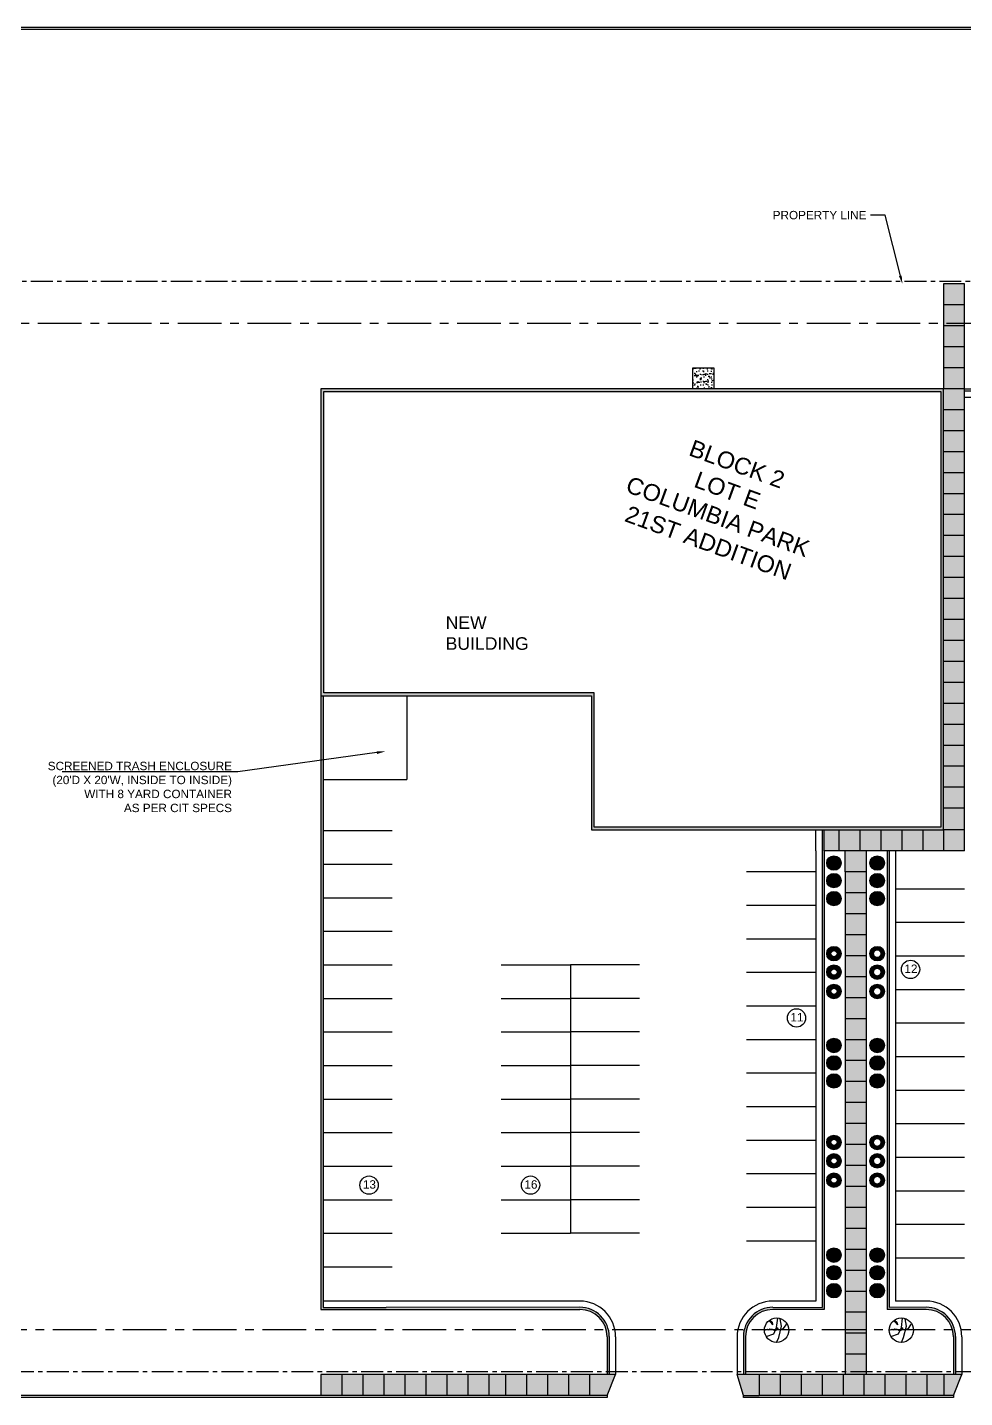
# Model space of a CAD drawing. Header units: inches. Extents: x -5066 to 1706, y -2869 to 1052.
# Drawn here: x -2590 to 93, y -2869 to 1052 of the extents above; entities that cross this region are included whole.
import ezdxf
from ezdxf import colors
from ezdxf.entities.mleader import LeaderData, LeaderLine
from ezdxf.math import Vec2, Vec3

# ---------------------------------------------------------------- set-up
doc = ezdxf.new("R2010")
doc.units = ezdxf.units.IN
doc.header["$MEASUREMENT"] = 0
doc.linetypes.add('CENTER', pattern=[2, 1.25, -0.25, 0.25, -0.25])
doc.linetypes.add('CENTERX2', pattern=[4, 2.5, -0.5, 0.5, -0.5])
for name, color, linetype in [('Comments', 6, 'Continuous'), ('Easement line', 2, 'CENTERX2'), ('Lot Border', 1, 'Continuous'), ('Lot Lines', 7, 'Continuous'), ('Property line', 3, 'CENTER'), ('Sidewalk', 7, 'Continuous'), ('Sidewalk Hatching', 8, 'Continuous'), ('Vegetation', 5, 'Continuous'), ('Walls', 4, 'Continuous')]:
    doc.layers.add(name, color=color, linetype=linetype)
doc.styles.get("Standard").update_dxf_attribs({"font": 'arial.ttf'})

msp = doc.modelspace()

# ---------------------------------------------------------------- hatches: boundary and pattern name
at = {"layer": 'Lot Border'}
h = msp.add_hatch(color=256, dxfattribs=at)
h.dxf.hatch_style = 1
h.paths.add_polyline_path([(-1743.5, -860.5), (-1749.5, -860.5), (-1749.5, -1204.4), (-1743.5, -1204.4)])
h = msp.add_hatch(color=256, dxfattribs=at)
h.dxf.hatch_style = 1
h.paths.add_polyline_path([(-1743.5, -1204.4), (-1749.5, -1204.4), (-1749.5, -1565.9), (-1743.5, -1565.9)])
h = msp.add_hatch(color=256, dxfattribs=at)
h.dxf.hatch_style = 1
h.paths.add_polyline_path([(-309.5, -1304.5), (-309.5, -1244.5), (-315.5, -1244.5), (-315.5, -1364.5), (-315.5, -1370.5), (-309.5, -1370.5), (-309.5, -1366.6)])
h = msp.add_hatch(color=256, dxfattribs=at)
h.dxf.hatch_style = 1
h.paths.add_polyline_path([(-123.5, -1460.5), (-123.5, -1364.5), (-123.5, -1304.5), (-129.5, -1304.5), (-129.5, -1366.6), (-129.5, -1683.4), (-123.5, -1683.4), (-123.5, -1652.5), (-123.5, -1556.5)])
h = msp.add_hatch(color=256, dxfattribs=at)
h.dxf.hatch_style = 1
h.paths.add_polyline_path([(-309.5, -1370.5), (-315.5, -1370.5), (-315.5, -1460.5), (-315.5, -1556.5), (-315.5, -1652.5), (-315.5, -1734.1), (-309.5, -1734.1)])
h = msp.add_hatch(color=256, dxfattribs=at)
h.dxf.hatch_style = 1
h.paths.add_polyline_path([(-1743.5, -1565.9), (-1749.5, -1565.9), (-1749.5, -2146.4), (-1743.5, -2146.4)])
h = msp.add_hatch(color=256, dxfattribs=at)
h.dxf.hatch_style = 1
h.paths.add_polyline_path([(-123.5, -1748.5), (-123.5, -1683.4), (-129.5, -1683.4), (-129.5, -2062.2), (-123.5, -2062.2), (-123.5, -2036.5), (-123.5, -1940.5), (-123.5, -1844.5)])
h = msp.add_hatch(color=256, dxfattribs=at)
h.dxf.hatch_style = 1
h.paths.add_polyline_path([(-309.5, -1734.1), (-315.5, -1734.1), (-315.5, -1748.5), (-315.5, -1844.5), (-315.5, -1940.5), (-315.5, -2036.5), (-315.5, -2076.9), (-309.5, -2076.9)])
h = msp.add_hatch(color=256, dxfattribs=at)
h.dxf.hatch_style = 1
h.paths.add_polyline_path([(-309.5, -2076.9), (-315.5, -2076.9), (-315.5, -2132.5), (-315.5, -2228.5), (-315.5, -2324.5), (-315.5, -2610.5), (-456.5, -2610.1, 0.346872), (-538.2, -2674.5), (-531.9, -2674.5, -0.340149), (-456.5, -2616.5), (-309.5, -2616.5)])
h = msp.add_hatch(color=256, dxfattribs=at)
h.dxf.hatch_style = 1
h.paths.add_polyline_path([(-123.5, -2132.5), (-123.5, -2062.2), (-129.5, -2062.2), (-129.5, -2430.4), (-123.5, -2430.4), (-123.5, -2324.5), (-123.5, -2228.5)])
h = msp.add_hatch(color=256, dxfattribs=at)
h.dxf.hatch_style = 1
h.paths.add_polyline_path([(-1743.5, -2146.4), (-1749.5, -2146.4), (-1749.5, -2616.5), (-1562.5, -2616.5), (-1008.5, -2616.5, -0.340149), (-933.1, -2674.5), (-926.8, -2674.5, 0.347297), (-1008.6, -2610.1), (-1562.5, -2610.5), (-1743.5, -2610.5), (-1743.5, -2592.5)])
h = msp.add_hatch(color=256, dxfattribs=at)
h.dxf.hatch_style = 1
h.paths.add_polyline_path([(-123.5, -2430.4), (-129.5, -2430.4), (-129.5, -2616.5), (-17.5, -2616.5, -0.340149), (57.9, -2674.5), (64.2, -2674.5, 0.346872), (-17.5, -2610.1), (-123.5, -2610.5)])
h = msp.add_hatch(color=256, dxfattribs=at)
h.dxf.hatch_style = 1
h.paths.add_polyline_path([(-924.5, -2694.1, 0.058881), (-926.8, -2674.5), (-933.1, -2674.5, -0.064918), (-930.5, -2694.5), (-930.5, -2794.5), (-924.5, -2794.5)])
h.paths.add_polyline_path([(-924.5, -2794.5), (-930.5, -2794.5), (-930.5, -2802.5), (-924.5, -2802.5)])
h = msp.add_hatch(color=256, dxfattribs=at)
h.dxf.hatch_style = 1
h.paths.add_polyline_path([(-534.5, -2794.5), (-540.5, -2794.5), (-540.5, -2802.5), (-534.5, -2802.5)])
h.paths.add_polyline_path([(-534.5, -2694.5, -0.064918), (-531.9, -2674.5), (-538.2, -2674.5, 0.058881), (-540.5, -2694.1), (-540.5, -2794.5), (-534.5, -2794.5)])
h = msp.add_hatch(color=256, dxfattribs=at)
h.dxf.hatch_style = 1
h.paths.add_polyline_path([(66.5, -2694.1, 0.058881), (64.2, -2674.5), (57.9, -2674.5, -0.064918), (60.5, -2694.5), (60.5, -2794.5), (66.5, -2794.5)])
h.paths.add_polyline_path([(66.5, -2794.5), (60.5, -2794.5), (60.5, -2802.5), (66.5, -2802.5)])
at = {"layer": 'Sidewalk Hatching'}
h = msp.add_hatch(dxfattribs=at)
h.set_pattern_fill('AR-CONC', color=256, scale=5)
h.set_pattern_definition([(50, (0, 0), (35.863, -3.1376), [3.75, -41.25]), (355, (0, 0), (-6.93757, 37.6096), [3, -33]), (100.4514, (2.99, -0.26), (28.92544, 34.472), [3.187, -35.0571]), (46.1842, (0, 10), (53.36207, -8.27596), [5.625, -61.875]), (96.6356, (4.447, 9.31), (46.7331, 48.7059), [4.7805, -52.5857]), (351.1842, (0, 10), (46.7331, 48.7059), [4.5, -49.5]), (21, (5, 7.5), (29.84535, -20.13094), [3.75, -41.25]), (326, (5, 7.5), (12.16577, 36.2575), [3, -33]), (71.4514, (7.487, 5.822), (42.01112, 16.12656), [3.187, -35.0571]), (37.5, (0, 0), (0.607993, 16.644693), [0, -32.6, 0, -33.5, 0, -33.125]), (7.5, (0, 0), (13.15348, 19.72059), [0, -19.1, 0, -31.85, 0, -12.625]), (327.5, (-11.15, 0), (26.69112, -1.127744), [0, -12.5, 0, -39, 0, -51.75]), (317.5, (-16.15, 0), (29.15931, 5.00525), [0, -16.25, 0, -25.9, 0, -36.75])])
h.paths.add_polyline_path([(-1689.5, -2802.5), (-1749.5, -2802.5), (-1749.5, -2862.5), (-1689.5, -2862.5)])
h.paths.add_polyline_path([(-1629.5, -2802.5), (-1689.5, -2802.5), (-1689.5, -2862.5), (-1629.5, -2862.5)])
h.paths.add_polyline_path([(-1569.5, -2802.5), (-1629.5, -2802.5), (-1629.5, -2862.5), (-1569.5, -2862.5)])
h.paths.add_polyline_path([(-1509.5, -2802.5), (-1569.5, -2802.5), (-1569.5, -2862.5), (-1509.5, -2862.5)])
h.paths.add_polyline_path([(-1449.5, -2802.5), (-1509.5, -2802.5), (-1509.5, -2862.5), (-1449.5, -2862.5)])
h.paths.add_polyline_path([(-1389.5, -2802.5), (-1449.5, -2802.5), (-1449.5, -2862.5), (-1389.5, -2862.5)])
h.paths.add_polyline_path([(-1329.5, -2802.5), (-1389.5, -2802.5), (-1389.5, -2862.5), (-1329.5, -2862.5)])
h.paths.add_polyline_path([(-1269.5, -2802.5), (-1329.5, -2802.5), (-1329.5, -2862.5), (-1269.5, -2862.5)])
h.paths.add_polyline_path([(-1221, -2802.5), (-1269.5, -2802.5), (-1269.5, -2862.5), (-1221, -2862.5)])
h.paths.add_polyline_path([(-1161, -2802.5), (-1221, -2802.5), (-1221, -2862.5), (-1161, -2862.5)])
h.paths.add_polyline_path([(-1101, -2802.5), (-1161, -2802.5), (-1161, -2862.5), (-1101, -2862.5)])
h.paths.add_polyline_path([(-1041, -2802.5), (-1101, -2802.5), (-1101, -2862.5), (-1041, -2862.5)])
h.paths.add_polyline_path([(-981, -2802.5), (-1041, -2802.5), (-1041, -2862.5), (-981, -2862.5)])
h.paths.add_polyline_path([(-906.5, -2802.5), (-981, -2802.5), (-981, -2862.5), (-930.5, -2862.5)])
h.paths.add_polyline_path([(-495.5, -2802.5), (-558.5, -2802.5), (-540.5, -2862.5), (-495.5, -2862.5)])
h.paths.add_polyline_path([(-435.5, -2802.5), (-495.5, -2802.5), (-495.5, -2862.5), (-435.5, -2862.5)])
h.paths.add_polyline_path([(-375.5, -2802.5), (-435.5, -2802.5), (-435.5, -2862.5), (-375.5, -2862.5)])
h.paths.add_polyline_path([(-315.5, -2802.5), (-375.5, -2802.5), (-375.5, -2862.5), (-315.5, -2862.5)])
h.paths.add_polyline_path([(-255.5, -2802.5), (-315.5, -2802.5), (-315.5, -2862.5), (-255.5, -2862.5)])
h.paths.add_polyline_path([(-195.5, -2802.5), (-255.5, -2802.5), (-255.5, -2862.5), (-195.5, -2862.5)])
h.paths.add_polyline_path([(-135.5, -2802.5), (-195.5, -2802.5), (-195.5, -2862.5), (-135.5, -2862.5)])
h.paths.add_polyline_path([(-75.5, -2802.5), (-135.5, -2802.5), (-135.5, -2862.5), (-75.5, -2862.5)])
h.paths.add_polyline_path([(-15.5, -2802.5), (-75.5, -2802.5), (-75.5, -2862.5), (-15.5, -2862.5)])
h.paths.add_polyline_path([(33, -2802.5), (-15.5, -2802.5), (-15.5, -2862.5), (33, -2862.5)])
h.paths.add_polyline_path([(84.5, -2802.5), (33, -2802.5), (33, -2862.5), (60.5, -2862.5)])
h.paths.add_polyline_path([(508.5, -2802.5), (438.5, -2802.5), (462.5, -2862.5), (508.5, -2862.5)])
h.paths.add_polyline_path([(568.5, -2802.5), (508.5, -2802.5), (508.5, -2862.5), (568.5, -2862.5)])
h.paths.add_polyline_path([(628.5, -2802.5), (568.5, -2802.5), (568.5, -2862.5), (628.5, -2862.5)])
h.paths.add_polyline_path([(688.5, -2802.5), (628.5, -2802.5), (628.5, -2862.5), (688.5, -2862.5)])
h.paths.add_polyline_path([(748.5, -2802.5), (688.5, -2802.5), (688.5, -2862.5), (748.5, -2862.5)])
h.paths.add_polyline_path([(-189.5, -2744.5), (-249.5, -2744.5), (-249.5, -2802.5), (-195.5, -2802.5), (-189.5, -2802.5)])
h.paths.add_polyline_path([(-189.5, -2684.5), (-249.5, -2684.5), (-249.5, -2744.5), (-189.5, -2744.5)])
h.paths.add_polyline_path([(-189.5, -2624.5), (-249.5, -2624.5), (-249.5, -2684.5), (-189.5, -2684.5)])
h.paths.add_polyline_path([(-189.5, -2564.5), (-249.5, -2564.5), (-249.5, -2616.5), (-249.5, -2624.5), (-189.5, -2624.5), (-189.5, -2616.5)])
h.paths.add_polyline_path([(-189.5, -2504.5), (-249.5, -2504.5), (-249.5, -2564.5), (-189.5, -2564.5)])
h.paths.add_polyline_path([(-189.5, -2444.5), (-249.5, -2444.5), (-249.5, -2504.5), (-189.5, -2504.5)])
h.paths.add_polyline_path([(-189.5, -2384.5), (-249.5, -2384.5), (-249.5, -2444.5), (-189.5, -2444.5)])
h.paths.add_polyline_path([(-189.5, -2324.5), (-249.5, -2324.5), (-249.5, -2384.5), (-189.5, -2384.5)])
h.paths.add_polyline_path([(-189.5, -2264.5), (-249.5, -2264.5), (-249.5, -2324.5), (-189.5, -2324.5)])
h.paths.add_polyline_path([(-189.5, -2204.5), (-249.5, -2204.5), (-249.5, -2264.5), (-189.5, -2264.5)])
h.paths.add_polyline_path([(-189.5, -2144.5), (-249.5, -2144.5), (-249.5, -2204.5), (-189.5, -2204.5)])
h.paths.add_polyline_path([(-189.5, -2084.5), (-249.5, -2084.5), (-249.5, -2144.5), (-189.5, -2144.5)])
h.paths.add_polyline_path([(-189.5, -2024.5), (-249.5, -2024.5), (-249.5, -2084.5), (-189.5, -2084.5)])
h.paths.add_polyline_path([(-189.5, -1964.5), (-249.5, -1964.5), (-249.5, -2024.5), (-189.5, -2024.5)])
h.paths.add_polyline_path([(-189.5, -1904.5), (-249.5, -1904.5), (-249.5, -1964.5), (-189.5, -1964.5)])
h.paths.add_polyline_path([(-189.5, -1844.5), (-249.5, -1844.5), (-249.5, -1904.5), (-189.5, -1904.5)])
h.paths.add_polyline_path([(-189.5, -1784.5), (-249.5, -1784.5), (-249.5, -1844.5), (-189.5, -1844.5)])
h.paths.add_polyline_path([(-189.5, -1724.5), (-249.5, -1724.5), (-249.5, -1784.5), (-189.5, -1784.5)])
h.paths.add_polyline_path([(-189.5, -1664.5), (-249.5, -1664.5), (-249.5, -1724.5), (-189.5, -1724.5)])
h.paths.add_polyline_path([(-189.5, -1604.5), (-249.5, -1604.5), (-249.5, -1664.5), (-189.5, -1664.5)])
h.paths.add_polyline_path([(-189.5, -1544.5), (-249.5, -1544.5), (-249.5, -1604.5), (-189.5, -1604.5)])
h.paths.add_polyline_path([(-189.5, -1484.5), (-249.5, -1484.5), (-249.5, -1544.5), (-189.5, -1544.5)])
h.paths.add_polyline_path([(-189.5, -1424.5), (-249.5, -1424.5), (-249.5, -1484.5), (-189.5, -1484.5)])
h.paths.add_polyline_path([(-189.5, -1364.5), (-249.5, -1364.5), (-249.5, -1424.5), (-189.5, -1424.5)])
h.paths.add_polyline_path([(-267.5, -1244.5), (-309.5, -1244.5), (-309.5, -1304.5), (-267.5, -1304.5)])
h.paths.add_polyline_path([(-207.5, -1244.5), (-267.5, -1244.5), (-267.5, -1304.5), (-207.5, -1304.5)])
h.paths.add_polyline_path([(-147.5, -1244.5), (-207.5, -1244.5), (-207.5, -1304.5), (-147.5, -1304.5)])
h.paths.add_polyline_path([(-189.5, -1304.5), (-207.5, -1304.5), (-249.5, -1304.5), (-249.5, -1364.5), (-189.5, -1364.5)])
h.paths.add_polyline_path([(-87.5, -1244.5), (-147.5, -1244.5), (-147.5, -1304.5), (-129.5, -1304.5), (-123.5, -1304.5), (-105.5, -1304.5), (-87.5, -1304.5)])
h.paths.add_polyline_path([(-27.5, -1244.5), (-87.5, -1244.5), (-87.5, -1304.5), (-27.5, -1304.5)])
h.paths.add_polyline_path([(32.5, -1244.5), (-27.5, -1244.5), (-27.5, -1304.5), (32.5, -1304.5)])
h.paths.add_polyline_path([(92.5, -1244.5), (32.5, -1244.5), (32.5, -1304.5), (92.5, -1304.5)])
h.paths.add_polyline_path([(92.5, -1182.5), (32.5, -1182.5), (32.5, -1244.5), (92.5, -1244.5)])
h.paths.add_polyline_path([(92.5, -1122.5), (32.5, -1122.5), (32.5, -1182.5), (92.5, -1182.5)])
h.paths.add_polyline_path([(92.5, -1062.5), (32.5, -1062.5), (32.5, -1122.5), (92.5, -1122.5)])
h.paths.add_polyline_path([(92.5, -1002.5), (32.5, -1002.5), (32.5, -1062.5), (92.5, -1062.5)])
h.paths.add_polyline_path([(92.5, -942.5), (32.5, -942.5), (32.5, -1002.5), (92.5, -1002.5)])
h.paths.add_polyline_path([(92.5, -882.5), (32.5, -882.5), (32.5, -942.5), (92.5, -942.5)])
h.paths.add_polyline_path([(92.5, -822.5), (32.5, -822.5), (32.5, -882.5), (92.5, -882.5)])
h.paths.add_polyline_path([(92.5, -762.5), (32.5, -762.5), (32.5, -822.5), (92.5, -822.5)])
h.paths.add_polyline_path([(92.5, -702.5), (32.5, -702.5), (32.5, -762.5), (92.5, -762.5)])
h.paths.add_polyline_path([(92.5, -642.5), (32.5, -642.5), (32.5, -702.5), (92.5, -702.5)])
h.paths.add_polyline_path([(92.5, -582.5), (32.5, -582.5), (32.5, -642.5), (92.5, -642.5)])
h.paths.add_polyline_path([(92.5, -522.5), (32.5, -522.5), (32.5, -582.5), (92.5, -582.5)])
h.paths.add_polyline_path([(92.5, -462.5), (32.5, -462.5), (32.5, -522.5), (92.5, -522.5)])
h.paths.add_polyline_path([(92.5, -402.5), (32.5, -402.5), (32.5, -462.5), (92.5, -462.5)])
h.paths.add_polyline_path([(92.5, -342.5), (32.5, -342.5), (32.5, -402.5), (92.5, -402.5)])
h.paths.add_polyline_path([(92.5, -222.5), (32.5, -222.5), (32.5, -282.5), (92.5, -282.5)])
h.paths.add_polyline_path([(92.5, -282.5), (32.5, -282.5), (32.5, -342.5), (92.5, -342.5)])
h.paths.add_polyline_path([(92.5, -162.5), (32.5, -162.5), (32.5, -222.5), (92.5, -222.5)])
h.paths.add_polyline_path([(92.5, -102.5), (32.5, -102.5), (32.5, -162.5), (92.5, -162.5)])
h.paths.add_polyline_path([(92.5, -42.5), (32.5, -42.5), (32.5, -102.5), (92.5, -102.5)])
h.paths.add_polyline_path([(92.5, 17.5), (32.5, 17.5), (32.5, -42.5), (92.5, -42.5)])
h.paths.add_polyline_path([(92.5, 77.5), (32.5, 77.5), (32.5, 17.5), (92.5, 17.5)])
h.paths.add_polyline_path([(92.5, 137.5), (32.5, 137.5), (32.5, 77.5), (92.5, 77.5)])
h.paths.add_polyline_path([(92.5, 197.5), (32.5, 197.5), (32.5, 137.5), (92.5, 137.5)])
h.paths.add_polyline_path([(92.5, 257.5), (32.5, 257.5), (32.5, 197.5), (92.5, 197.5)])
h.paths.add_polyline_path([(92.5, 317.5), (32.5, 317.5), (32.5, 257.5), (92.5, 257.5)])
h.paths.add_polyline_path([(772.5, -2862.5), (772.5, -2802.5), (748.5, -2802.5), (748.5, -2862.5)])
h = msp.add_hatch(dxfattribs=at)
h.set_pattern_fill('AR-SAND', color=256, scale=8)
h.paths.add_polyline_path([(-625, 77.5), (-685, 77.5), (-685, 17.5), (-625, 17.5)])
at = {"layer": 'Vegetation'}
h = msp.add_hatch(color=256, dxfattribs=at)
h.dxf.hatch_style = 1
h.paths.add_polyline_path([(-260.6, -1339.2, 1), (-302.2, -1339.2, 1)])
h = msp.add_hatch(color=256, dxfattribs=at)
h.dxf.hatch_style = 1
h.paths.add_polyline_path([(-136.8, -1339.2, 1), (-178.4, -1339.2, 1)])
h = msp.add_hatch(color=256, dxfattribs=at)
h.dxf.hatch_style = 1
h.paths.add_polyline_path([(-260.6, -1389.5, 1), (-302.2, -1389.5, 1)])
h = msp.add_hatch(color=256, dxfattribs=at)
h.dxf.hatch_style = 1
h.paths.add_polyline_path([(-136.8, -1389.5, 1), (-178.4, -1389.5, 1)])
h = msp.add_hatch(color=256, dxfattribs=at)
h.dxf.hatch_style = 1
h.paths.add_polyline_path([(-260.6, -1441, 1), (-302.2, -1441, 1)])
h = msp.add_hatch(color=256, dxfattribs=at)
h.dxf.hatch_style = 1
h.paths.add_polyline_path([(-136.8, -1441, 1), (-178.4, -1441, 1)])
h = msp.add_hatch(color=256, dxfattribs=at)
h.dxf.hatch_style = 1
h.paths.add_polyline_path([(-260.6, -1598.5, 1), (-302.2, -1598.5, 1)])
h.paths.add_polyline_path([(-290.4, -1598.5, -1), (-272.4, -1598.5, -1)], flags=16)
h = msp.add_hatch(color=256, dxfattribs=at)
h.dxf.hatch_style = 1
h.paths.add_polyline_path([(-178.4, -1598.5, -1), (-136.8, -1598.5, -1)])
h.paths.add_polyline_path([(-148.6, -1598.5, 1), (-166.6, -1598.5, 1)], flags=16)
h = msp.add_hatch(color=256, dxfattribs=at)
h.dxf.hatch_style = 1
h.paths.add_polyline_path([(-260.6, -1651.3, 1), (-302.2, -1651.3, 1)])
h.paths.add_polyline_path([(-290.4, -1651.3, -1), (-272.4, -1651.3, -1)], flags=16)
h = msp.add_hatch(color=256, dxfattribs=at)
h.dxf.hatch_style = 1
h.paths.add_polyline_path([(-178.4, -1651.3, -1), (-136.8, -1651.3, -1)])
h.paths.add_polyline_path([(-148.6, -1651.3, 1), (-166.6, -1651.3, 1)], flags=16)
h = msp.add_hatch(color=256, dxfattribs=at)
h.dxf.hatch_style = 1
h.paths.add_polyline_path([(-260.6, -1706.5, 1), (-302.2, -1706.5, 1)])
h.paths.add_polyline_path([(-290.4, -1706.5, -1), (-272.4, -1706.5, -1)], flags=16)
h = msp.add_hatch(color=256, dxfattribs=at)
h.dxf.hatch_style = 1
h.paths.add_polyline_path([(-178.4, -1706.5, -1), (-136.8, -1706.5, -1)])
h.paths.add_polyline_path([(-148.6, -1706.5, 1), (-166.6, -1706.5, 1)], flags=16)
h = msp.add_hatch(color=256, dxfattribs=at)
h.dxf.hatch_style = 1
h.paths.add_polyline_path([(-260.6, -1860.9, 1), (-302.2, -1860.9, 1)])
h = msp.add_hatch(color=256, dxfattribs=at)
h.dxf.hatch_style = 1
h.paths.add_polyline_path([(-136.8, -1860.9, 1), (-178.4, -1860.9, 1)])
h = msp.add_hatch(color=256, dxfattribs=at)
h.dxf.hatch_style = 1
h.paths.add_polyline_path([(-260.6, -1911.2, 1), (-302.2, -1911.2, 1)])
h = msp.add_hatch(color=256, dxfattribs=at)
h.dxf.hatch_style = 1
h.paths.add_polyline_path([(-136.8, -1911.2, 1), (-178.4, -1911.2, 1)])
h = msp.add_hatch(color=256, dxfattribs=at)
h.dxf.hatch_style = 1
h.paths.add_polyline_path([(-260.6, -1962.6, 1), (-302.2, -1962.6, 1)])
h = msp.add_hatch(color=256, dxfattribs=at)
h.dxf.hatch_style = 1
h.paths.add_polyline_path([(-136.8, -1962.6, 1), (-178.4, -1962.6, 1)])
h = msp.add_hatch(color=256, dxfattribs=at)
h.dxf.hatch_style = 1
h.paths.add_polyline_path([(-260.6, -2138.5, 1), (-302.2, -2138.5, 1)])
h.paths.add_polyline_path([(-290.4, -2138.5, -1), (-272.4, -2138.5, -1)], flags=16)
h = msp.add_hatch(color=256, dxfattribs=at)
h.dxf.hatch_style = 1
h.paths.add_polyline_path([(-178.4, -2138.5, -1), (-136.8, -2138.5, -1)])
h.paths.add_polyline_path([(-148.6, -2138.5, 1), (-166.6, -2138.5, 1)], flags=16)
h = msp.add_hatch(color=256, dxfattribs=at)
h.dxf.hatch_style = 1
h.paths.add_polyline_path([(-260.6, -2191.3, 1), (-302.2, -2191.3, 1)])
h.paths.add_polyline_path([(-290.4, -2191.3, -1), (-272.4, -2191.3, -1)], flags=16)
h = msp.add_hatch(color=256, dxfattribs=at)
h.dxf.hatch_style = 1
h.paths.add_polyline_path([(-178.4, -2191.3, -1), (-136.8, -2191.3, -1)])
h.paths.add_polyline_path([(-148.6, -2191.3, 1), (-166.6, -2191.3, 1)], flags=16)
h = msp.add_hatch(color=256, dxfattribs=at)
h.dxf.hatch_style = 1
h.paths.add_polyline_path([(-260.6, -2246.5, 1), (-302.2, -2246.5, 1)])
h.paths.add_polyline_path([(-290.4, -2246.5, -1), (-272.4, -2246.5, -1)], flags=16)
h = msp.add_hatch(color=256, dxfattribs=at)
h.dxf.hatch_style = 1
h.paths.add_polyline_path([(-178.4, -2246.5, -1), (-136.8, -2246.5, -1)])
h.paths.add_polyline_path([(-148.6, -2246.5, 1), (-166.6, -2246.5, 1)], flags=16)
h = msp.add_hatch(color=256, dxfattribs=at)
h.dxf.hatch_style = 1
h.paths.add_polyline_path([(-260.6, -2460.9, 1), (-302.2, -2460.9, 1)])
h = msp.add_hatch(color=256, dxfattribs=at)
h.dxf.hatch_style = 1
h.paths.add_polyline_path([(-136.8, -2460.9, 1), (-178.4, -2460.9, 1)])
h = msp.add_hatch(color=256, dxfattribs=at)
h.dxf.hatch_style = 1
h.paths.add_polyline_path([(-260.6, -2511.2, 1), (-302.2, -2511.2, 1)])
h = msp.add_hatch(color=256, dxfattribs=at)
h.dxf.hatch_style = 1
h.paths.add_polyline_path([(-136.8, -2511.2, 1), (-178.4, -2511.2, 1)])
h = msp.add_hatch(color=256, dxfattribs=at)
h.dxf.hatch_style = 1
h.paths.add_polyline_path([(-260.6, -2562.6, 1), (-302.2, -2562.6, 1)])
h = msp.add_hatch(color=256, dxfattribs=at)
h.dxf.hatch_style = 1
h.paths.add_polyline_path([(-136.8, -2562.6, 1), (-178.4, -2562.6, 1)])
at = {"layer": 'Walls'}
h = msp.add_hatch(color=256, dxfattribs=at)
h.dxf.hatch_style = 1
h.paths.add_polyline_path([(32.5, 17.5), (-1749.5, 17.5), (-1749.5, -860.5), (-975.5, -860.5), (-975.5, -1244.5), (32.5, -1244.5)])
h.paths.add_polyline_path([(-858.5, 9.5), (24.5, 9.5), (24.5, -613.5), (24.5, -1236.5), (-471.5, -1236.5), (-967.5, -1236.5), (-967.5, -1052.5), (-967.5, -852.5), (-1362.5, -852.5), (-1741.5, -852.5), (-1741.5, -421.5), (-1741.5, 9.5)], flags=16)

# ---------------------------------------------------------------- linework, layer by layer
at = {"layer": 'Comments'}
for centre in [(-62.3, -1643.5), (-388.6, -1782.3), (-1611.9, -2260.7), (-1149.8, -2260.7)]:
    msp.add_circle(centre, 26.2, dxfattribs=at)
at = {"layer": 'Easement line', "ltscale": 50}
for p, q in [((-4759.5, 205.5), (808.5, 205.5)), ((808.5, -2674.5), (-4759.5, -2674.5))]:
    msp.add_line(p, q, dxfattribs=at)
at = {"layer": 'Lot Border'}
for p, q in [((92.5, 17.5), (512.5, 17.5)), ((92.5, 11.5), (506.5, 11.5)), ((92.5, -6.5), (488.5, -6.5)), ((-1749.5, -860.5), (-1749.5, -2616.5)), ((-1743.5, -860.5), (-1743.5, -2592.5)), ((-333.5, -1304.5), (-333.5, -1244.5)), ((-315.5, -1244.5), (-315.5, -1364.5)), ((-309.5, -1304.5), (-309.5, -1244.5)), ((-333.5, -1304.5), (-333.5, -1318.3)), ((-333.5, -1318.3), (-333.5, -2324.5)), ((-309.5, -1304.5), (-309.5, -1366.6)), ((-129.5, -1304.5), (-129.5, -1366.6)), ((-123.5, -1304.5), (-123.5, -1364.5)), ((-105.5, -1304.5), (-105.5, -1318.3)), ((-105.5, -1318.3), (-105.5, -2324.5)), ((-315.5, -1364.5), (-315.5, -1460.5)), ((-309.5, -1366.6), (-309.5, -2616.5)), ((-129.5, -1366.6), (-129.5, -2616.5)), ((-123.5, -1364.5), (-123.5, -1460.5)), ((-315.5, -1460.5), (-315.5, -1556.5)), ((-123.5, -1460.5), (-123.5, -1556.5)), ((-315.5, -1556.5), (-315.5, -1652.5)), ((-123.5, -1556.5), (-123.5, -1652.5)), ((-315.5, -1652.5), (-315.5, -1748.5)), ((-123.5, -1652.5), (-123.5, -1748.5)), ((-315.5, -1748.5), (-315.5, -1844.5)), ((-123.5, -1748.5), (-123.5, -1844.5)), ((-315.5, -1844.5), (-315.5, -1940.5)), ((-123.5, -1844.5), (-123.5, -1940.5)), ((-315.5, -1940.5), (-315.5, -2036.5)), ((-123.5, -1940.5), (-123.5, -2036.5)), ((-315.5, -2036.5), (-315.5, -2132.5)), ((-123.5, -2036.5), (-123.5, -2132.5)), ((-315.5, -2132.5), (-315.5, -2228.5)), ((-123.5, -2132.5), (-123.5, -2228.5)), ((-315.5, -2228.5), (-315.5, -2324.5)), ((-123.5, -2228.5), (-123.5, -2324.5)), ((-333.5, -2324.5), (-333.5, -2592.5)), ((-315.5, -2324.5), (-315.5, -2610.5)), ((-123.5, -2324.5), (-123.5, -2610.5)), ((-105.5, -2324.5), (-105.5, -2592.5)), ((-1749.5, -2616.5), (-1562.5, -2616.5)), ((-1743.5, -2592.5), (-1743.5, -2610.5)), ((-1008.5, -2592.5), (-1743.5, -2592.5)), ((-1743.5, -2610.5), (-1562.5, -2610.5)), ((-1008.5, -2610.1), (-1562.5, -2610.5)), ((-1562.5, -2616.5), (-1008.5, -2616.5)), ((-333.5, -2592.5), (-456.5, -2592.5)), ((-456.5, -2610.1), (-315.5, -2610.5)), ((-309.5, -2616.5), (-456.5, -2616.5)), ((-17.5, -2616.5), (-129.5, -2616.5)), ((-17.5, -2610.1), (-123.5, -2610.5)), ((-17.5, -2592.5), (-105.5, -2592.5)), ((-930.5, -2694.5), (-930.5, -2802.5)), ((-924.5, -2694.1), (-924.5, -2802.5)), ((-906.5, -2694.5), (-906.5, -2802.5)), ((-558.5, -2694.5), (-558.5, -2802.5)), ((-540.5, -2694.1), (-540.5, -2802.5)), ((-534.5, -2694.5), (-534.5, -2802.5)), ((60.5, -2694.5), (60.5, -2802.5)), ((66.5, -2694.1), (66.5, -2802.5)), ((84.5, -2694.5), (84.5, -2802.5))]:
    msp.add_line(p, q, dxfattribs=at)
for centre, radius, start, end in [((-1008.5, -2694.1), 84, 0, 90.092), ((-1008.5, -2694.5), 102, 0, 90), ((-1008.5, -2694.5), 78, 0, 90), ((-456.5, -2694.5), 102, 90, 180), ((-456.5, -2694.1), 84, 89.908, 180), ((-456.5, -2694.5), 78, 90, 180), ((-17.5, -2694.1), 84, 0, 90.092), ((-17.5, -2694.5), 102, 0, 90), ((-17.5, -2694.5), 78, 0, 90)]:
    msp.add_arc(centre, radius, start, end, dxfattribs=at)
at = {"layer": 'Lot Lines'}
for p, q in [((-1503.5, -860.5), (-1503.5, -1100.5)), ((-1743.5, -1100.5), (-1503.5, -1100.5)), ((-1743.5, -1246.5), (-1545.5, -1246.5)), ((-1743.5, -1342.5), (-1545.5, -1342.5)), ((-333.5, -1364.5), (-531.5, -1364.5)), ((-1743.5, -1438.5), (-1545.5, -1438.5)), ((-105.5, -1412.5), (92.5, -1412.5)), ((-333.5, -1460.5), (-531.5, -1460.5)), ((-105.5, -1508.5), (92.5, -1508.5)), ((-1743.5, -1534.5), (-1545.5, -1534.5)), ((-333.5, -1556.5), (-531.5, -1556.5)), ((-105.5, -1604.5), (92.5, -1604.5)), ((-1743.5, -1630.5), (-1545.5, -1630.5)), ((-1233.5, -1630.5), (-1035.5, -1630.5)), ((-1035.5, -1630.5), (-1035.5, -2398.5)), ((-837.5, -1630.5), (-1035.5, -1630.5)), ((-333.5, -1652.5), (-531.5, -1652.5)), ((-105.5, -1700.5), (92.5, -1700.5)), ((-1743.5, -1726.5), (-1545.5, -1726.5)), ((-1233.5, -1726.5), (-1035.5, -1726.5)), ((-837.5, -1726.5), (-1035.5, -1726.5)), ((-333.5, -1748.5), (-531.5, -1748.5)), ((-105.5, -1796.5), (92.5, -1796.5)), ((-1743.5, -1822.5), (-1545.5, -1822.5)), ((-1233.5, -1822.5), (-1035.5, -1822.5)), ((-837.5, -1822.5), (-1035.5, -1822.5)), ((-333.5, -1844.5), (-531.5, -1844.5)), ((-1743.5, -1918.5), (-1545.5, -1918.5)), ((-1233.5, -1918.5), (-1035.5, -1918.5)), ((-837.5, -1918.5), (-1035.5, -1918.5)), ((-105.5, -1892.5), (92.5, -1892.5)), ((-333.5, -1940.5), (-531.5, -1940.5)), ((-105.5, -1988.5), (92.5, -1988.5)), ((-1743.5, -2014.5), (-1545.5, -2014.5)), ((-1233.5, -2014.5), (-1035.5, -2014.5)), ((-837.5, -2014.5), (-1035.5, -2014.5)), ((-333.5, -2036.5), (-531.5, -2036.5)), ((-1743.5, -2110.5), (-1545.5, -2110.5)), ((-1233.5, -2110.5), (-1035.5, -2110.5)), ((-837.5, -2110.5), (-1035.5, -2110.5)), ((-105.5, -2084.5), (92.5, -2084.5)), ((-333.5, -2132.5), (-531.5, -2132.5)), ((-105.5, -2180.5), (92.5, -2180.5)), ((-1743.5, -2206.5), (-1545.5, -2206.5)), ((-1233.5, -2206.5), (-1035.5, -2206.5)), ((-837.5, -2206.5), (-1035.5, -2206.5)), ((-333.5, -2228.5), (-531.5, -2228.5)), ((-1743.5, -2302.5), (-1545.5, -2302.5)), ((-1233.5, -2302.5), (-1035.5, -2302.5)), ((-837.5, -2302.5), (-1035.5, -2302.5)), ((-105.5, -2276.5), (92.5, -2276.5)), ((-333.5, -2324.5), (-531.5, -2324.5)), ((-105.5, -2372.5), (92.5, -2372.5)), ((-1743.5, -2398.5), (-1545.5, -2398.5)), ((-1233.5, -2398.5), (-1035.5, -2398.5)), ((-837.5, -2398.5), (-1035.5, -2398.5)), ((-333.5, -2420.5), (-531.5, -2420.5)), ((-105.5, -2468.5), (92.5, -2468.5)), ((-1743.5, -2494.5), (-1545.5, -2494.5))]:
    msp.add_line(p, q, dxfattribs=at)
at = {"layer": 'Property line', "ltscale": 50}
for p, q in [((-4879.5, 325.5), (928.5, 325.5)), ((928.5, -2794.5), (-4879.5, -2794.5))]:
    msp.add_line(p, q, dxfattribs=at)
at = {"layer": 'Sidewalk'}
for p, q in [((808.5, 1051.5), (-4759.5, 1051.5)), ((808.5, 1045.5), (-4759.5, 1045.5)), ((92.5, 317.5), (32.5, 317.5)), ((32.5, 317.5), (32.5, 17.5)), ((92.5, 17.5), (92.5, 317.5)), ((92.5, 257.5), (32.5, 257.5)), ((92.5, 197.5), (32.5, 197.5)), ((92.5, 137.5), (32.5, 137.5)), ((-685, 17.5), (-685, 77.5)), ((-685, 77.5), (-625, 77.5)), ((-625, 77.5), (-625, 17.5)), ((92.5, 77.5), (32.5, 77.5)), ((92.5, 17.5), (32.5, 17.5)), ((92.5, -1244.5), (92.5, 17.5)), ((92.5, -42.5), (32.5, -42.5)), ((92.5, -102.5), (32.5, -102.5)), ((92.5, -162.5), (32.5, -162.5)), ((92.5, -222.5), (32.5, -222.5)), ((92.5, -282.5), (32.5, -282.5)), ((92.5, -342.5), (32.5, -342.5)), ((92.5, -402.5), (32.5, -402.5)), ((92.5, -462.5), (32.5, -462.5)), ((92.5, -522.5), (32.5, -522.5)), ((92.5, -582.5), (32.5, -582.5)), ((92.5, -642.5), (32.5, -642.5)), ((92.5, -702.5), (32.5, -702.5)), ((92.5, -762.5), (32.5, -762.5)), ((92.5, -822.5), (32.5, -822.5)), ((92.5, -882.5), (32.5, -882.5)), ((92.5, -942.5), (32.5, -942.5)), ((92.5, -1002.5), (32.5, -1002.5)), ((92.5, -1062.5), (32.5, -1062.5)), ((92.5, -1122.5), (32.5, -1122.5)), ((92.5, -1182.5), (32.5, -1182.5)), ((-267.5, -1244.5), (-267.5, -1304.5)), ((-207.5, -1244.5), (-207.5, -1304.5)), ((-147.5, -1244.5), (-147.5, -1304.5)), ((-87.5, -1244.5), (-87.5, -1304.5)), ((-27.5, -1244.5), (-27.5, -1304.5)), ((32.5, -1244.5), (32.5, -1304.5)), ((92.5, -1244.5), (32.5, -1244.5)), ((92.5, -1304.5), (92.5, -1244.5)), ((-129.5, -1304.5), (-309.5, -1304.5)), ((-249.5, -1364.5), (-249.5, -1304.5)), ((-189.5, -1304.5), (-189.5, -1364.5)), ((-123.5, -1304.5), (-129.5, -1304.5)), ((-129.5, -1304.5), (-129.5, -1321.2)), ((-105.5, -1304.5), (-123.5, -1304.5)), ((92.5, -1304.5), (-105.5, -1304.5)), ((-189.5, -1364.5), (-249.5, -1364.5)), ((-249.5, -1364.5), (-249.5, -2616.5)), ((-189.5, -1364.5), (-189.5, -2616.5)), ((-189.5, -1424.5), (-249.5, -1424.5)), ((-189.5, -1484.5), (-249.5, -1484.5)), ((-189.5, -1544.5), (-249.5, -1544.5)), ((-189.5, -1604.5), (-249.5, -1604.5)), ((-189.5, -1664.5), (-249.5, -1664.5)), ((-189.5, -1724.5), (-249.5, -1724.5)), ((-189.5, -1784.5), (-249.5, -1784.5)), ((-189.5, -1844.5), (-249.5, -1844.5)), ((-189.5, -1904.5), (-249.5, -1904.5)), ((-189.5, -1964.5), (-249.5, -1964.5)), ((-189.5, -2024.5), (-249.5, -2024.5)), ((-189.5, -2084.5), (-249.5, -2084.5)), ((-189.5, -2144.5), (-249.5, -2144.5)), ((-189.5, -2204.5), (-249.5, -2204.5)), ((-189.5, -2264.5), (-249.5, -2264.5)), ((-189.5, -2324.5), (-249.5, -2324.5)), ((-189.5, -2384.5), (-249.5, -2384.5)), ((-189.5, -2444.5), (-249.5, -2444.5)), ((-189.5, -2504.5), (-249.5, -2504.5)), ((-189.5, -2564.5), (-249.5, -2564.5)), ((-249.5, -2616.5), (-249.5, -2802.5)), ((-189.5, -2624.5), (-249.5, -2624.5)), ((-189.5, -2616.5), (-189.5, -2802.5)), ((-189.5, -2684.5), (-249.5, -2684.5)), ((-189.5, -2744.5), (-249.5, -2744.5)), ((-906.5, -2802.5), (-1749.5, -2802.5)), ((-1749.5, -2802.5), (-1749.5, -2862.5)), ((-1689.5, -2802.5), (-1689.5, -2862.5)), ((-1629.5, -2802.5), (-1629.5, -2862.5)), ((-1569.5, -2802.5), (-1569.5, -2862.5)), ((-1509.5, -2802.5), (-1509.5, -2862.5)), ((-1449.5, -2802.5), (-1449.5, -2862.5)), ((-1389.5, -2802.5), (-1389.5, -2862.5)), ((-1329.5, -2802.5), (-1329.5, -2862.5)), ((-1269.5, -2802.5), (-1269.5, -2862.5)), ((-1221, -2802.5), (-1221, -2862.5)), ((-1161, -2802.5), (-1161, -2862.5)), ((-1101, -2802.5), (-1101, -2862.5)), ((-1041, -2802.5), (-1041, -2862.5)), ((-981, -2802.5), (-981, -2862.5)), ((-930.5, -2862.5), (-906.5, -2802.5)), ((84.5, -2802.5), (-558.5, -2802.5)), ((-540.5, -2862.5), (-558.5, -2802.5)), ((-495.5, -2802.5), (-495.5, -2862.5)), ((-435.5, -2802.5), (-435.5, -2862.5)), ((-375.5, -2802.5), (-375.5, -2862.5)), ((-315.5, -2802.5), (-315.5, -2862.5)), ((-255.5, -2802.5), (-255.5, -2862.5)), ((-195.5, -2802.5), (-195.5, -2862.5)), ((-135.5, -2802.5), (-135.5, -2862.5)), ((-75.5, -2802.5), (-75.5, -2862.5)), ((-15.5, -2802.5), (-15.5, -2862.5)), ((33, -2802.5), (33, -2862.5)), ((60.5, -2862.5), (84.5, -2802.5)), ((-930.5, -2862.5), (-4759.5, -2862.5)), ((-1749.5, -2868.5), (-4759.5, -2868.5)), ((-930.5, -2868.5), (-1749.5, -2868.5)), ((-930.5, -2862.5), (-930.5, -2868.5)), ((-540.5, -2862.5), (-495.5, -2862.5)), ((-540.5, -2868.5), (-540.5, -2862.5)), ((60.5, -2868.5), (-540.5, -2868.5)), ((60.5, -2862.5), (-495.5, -2862.5)), ((60.5, -2862.5), (60.5, -2868.5))]:
    msp.add_line(p, q, dxfattribs=at)
at = {"layer": 'Vegetation'}
for p, q in [((-466.7, -2648.5), (-461, -2654.8)), ((-464.8, -2647.2), (-458.7, -2653)), ((-461, -2654.8), (-457, -2660.6)), ((-458.7, -2653), (-457, -2659.5)), ((-457, -2659.5), (-457, -2660.6)), ((-445.5, -2667.6), (-442.1, -2641.3)), ((-439.6, -2696.8), (-431.4, -2664.5)), ((-431.4, -2664.5), (-435, -2642.8)), ((-425.5, -2671.2), (-418.3, -2660.3)), ((-418.3, -2660.3), (-416.8, -2656.3)), ((-109.6, -2648.5), (-103.9, -2654.8)), ((-107.7, -2647.2), (-101.6, -2653)), ((-103.9, -2654.8), (-99.9, -2660.6)), ((-101.6, -2653), (-99.9, -2659.5)), ((-99.9, -2659.5), (-99.9, -2660.6)), ((-88.3, -2667.6), (-84.9, -2641.3)), ((-82.4, -2696.8), (-74.2, -2664.5)), ((-74.2, -2664.5), (-77.9, -2642.8)), ((-68.4, -2671.2), (-61.2, -2660.3)), ((-61.2, -2660.3), (-59.7, -2656.3)), ((-480.6, -2675.5), (-472, -2673)), ((-475.6, -2693.7), (-453.9, -2685.7)), ((-472, -2673), (-467.8, -2674.3)), ((-467.8, -2674.3), (-464.8, -2671.4)), ((-464.8, -2671.4), (-458.2, -2672.8)), ((-458.2, -2672.8), (-451.7, -2676.7)), ((-453.9, -2685.7), (-445.5, -2667.6)), ((-451.7, -2676.7), (-446.4, -2675.6)), ((-446.4, -2675.6), (-441.7, -2667.8)), ((-445.6, -2710.4), (-439.6, -2696.8)), ((-443.4, -2671.1), (-438.4, -2674.1)), ((-438.4, -2674.1), (-433.5, -2673.1)), ((-433.5, -2673.1), (-425.5, -2671.2)), ((-123.4, -2675.5), (-114.9, -2673)), ((-118.5, -2693.7), (-96.7, -2685.7)), ((-114.9, -2673), (-110.7, -2674.3)), ((-110.7, -2674.3), (-107.7, -2671.4)), ((-107.7, -2671.4), (-101, -2672.8)), ((-101, -2672.8), (-94.6, -2676.7)), ((-96.7, -2685.7), (-88.3, -2667.6)), ((-94.6, -2676.7), (-89.2, -2675.6)), ((-89.2, -2675.6), (-84.5, -2667.8)), ((-88.5, -2710.4), (-82.4, -2696.8)), ((-86.2, -2671.1), (-81.3, -2674.1)), ((-81.3, -2674.1), (-76.3, -2673.1)), ((-76.3, -2673.1), (-68.4, -2671.2))]:
    msp.add_line(p, q, dxfattribs=at)
for centre, radius in [((-281.4, -1339.2), 20.8), ((-157.6, -1339.2), 20.8), ((-281.4, -1389.5), 20.8), ((-157.6, -1389.5), 20.8), ((-281.4, -1441), 20.8), ((-157.6, -1441), 20.8), ((-281.4, -1598.5), 20.8), ((-281.4, -1598.5), 8.98), ((-157.6, -1598.5), 20.8), ((-281.4, -1651.3), 20.8), ((-281.4, -1651.3), 8.98), ((-157.6, -1651.3), 20.8), ((-281.4, -1706.5), 20.8), ((-281.4, -1706.5), 8.98), ((-157.6, -1706.5), 20.8), ((-281.4, -1860.9), 20.8), ((-157.6, -1860.9), 20.8), ((-281.4, -1911.2), 20.8), ((-157.6, -1911.2), 20.8), ((-281.4, -1962.6), 20.8), ((-157.6, -1962.6), 20.8), ((-281.4, -2138.5), 20.8), ((-281.4, -2138.5), 8.98), ((-157.6, -2138.5), 20.8), ((-281.4, -2191.3), 20.8), ((-281.4, -2191.3), 8.98), ((-157.6, -2191.3), 20.8), ((-281.4, -2246.5), 20.8), ((-157.6, -2246.5), 20.8), ((-281.4, -2246.5), 8.98), ((-281.4, -2460.9), 20.8), ((-157.6, -2460.9), 20.8), ((-281.4, -2511.2), 20.8), ((-157.6, -2511.2), 20.8), ((-281.4, -2562.6), 20.8), ((-157.6, -2562.6), 20.8), ((-445.6, -2675.5), 34.9), ((-88.5, -2675.5), 34.9)]:
    msp.add_circle(centre, radius, dxfattribs=at)
at = {"layer": 'Walls'}
for p, q in [((32.5, 17.5), (-1749.5, 17.5)), ((-1749.5, 17.5), (-1749.5, -860.5)), ((-1741.5, -421.5), (-1741.5, 9.5)), ((-1741.5, 9.5), (-858.5, 9.5)), ((-858.5, 9.5), (24.5, 9.5)), ((24.5, 9.5), (24.5, -613.5)), ((32.5, -1244.5), (32.5, 17.5)), ((-1749.5, -421.5), (-1749.5, -421.5)), ((-1741.5, -852.5), (-1741.5, -421.5)), ((24.5, -613.5), (24.5, -1236.5)), ((-1749.5, -860.5), (-975.5, -860.5)), ((-1362.5, -852.5), (-1741.5, -852.5)), ((-967.5, -852.5), (-1362.5, -852.5)), ((-975.5, -860.5), (-975.5, -1244.5)), ((-967.5, -1052.5), (-967.5, -852.5)), ((-967.5, -1236.5), (-967.5, -1052.5)), ((-975.5, -1244.5), (32.5, -1244.5)), ((-471.5, -1236.5), (-967.5, -1236.5)), ((24.5, -1236.5), (-471.5, -1236.5))]:
    msp.add_line(p, q, dxfattribs=at)

# ---------------------------------------------------------------- texts
at = {"layer": 'Comments', "insert": (-550.6, -175), "char_height": 48, "attachment_point": 2, "rotation": 340}
msp.add_mtext_dynamic_manual_height_columns('BLOCK 2\\PLOT E\\PCOLUMBIA PARK\\P21ST ADDITION', width=910.27, gutter_width=1, heights=[0], dxfattribs=at)
at = {"layer": 'Comments', "attachment_point": 1}
for s, width, insert, char_height in [('NEW \\PBUILDING', 430.174, (-1392.6, -633.2), 36), ('12', 64.632, (-79.8, -1629.6), 24), ('11', 64.632, (-406.1, -1768.4), 24), ('13', 64.632, (-1629.4, -2246.7), 24), ('16', 64.632, (-1167.3, -2246.7), 24)]:
    msp.add_mtext_dynamic_manual_height_columns(s, width=width, gutter_width=1, heights=[0], dxfattribs=dict(at, insert=insert, char_height=char_height))

# ---------------------------------------------------------------- leaders
at = {"layer": 'Comments'}
ml = msp.add_multileader_mtext('Standard', dxfattribs=at)
ml.set_content('PROPERTY LINE', color=256)
ml.set_leader_properties()
ml.build(insert=Vec2(0, 0))
ml.multileader.update_dxf_attribs({"dogleg_length": 0.36, "arrow_head_size": 24})
ctx = ml.context
ctx.base_point, ctx.char_height, ctx.arrow_head_size, ctx.landing_gap_size, ctx.plane_origin = Vec3(-464.3, 514.3), 24, 24, 12, Vec3(-85.5, 317.5)
ctx.text_align_type = 2
notes = []
notes.append((ctx, [(0, (1, 1, 0), (-176.1, 514.3), (-1, 0), 0.36, [(0, [(-85.5, 317.5), (-135.3, 514.3)], 0, [])])]))
ctx.mtext.insert, ctx.mtext.alignment, ctx.mtext.flow_direction = Vec3(-188.4, 526.5), 3, 5
ml = msp.add_multileader_mtext('Standard', dxfattribs=at)
ml.set_content("SCREENED TRASH ENCLOSURE\\P(20'D X 20'W, INSIDE TO INSIDE)\\PWITH 8 YARD CONTAINER\\PAS PER CIT SPECS", color=256)
ml.set_leader_properties()
ml.build(insert=Vec2(0, 0))
ml.multileader.update_dxf_attribs({"text_left_attachment_type": 6, "text_right_attachment_type": 6, "dogleg_length": 0.36, "arrow_head_size": 24})
ctx = ml.context
ctx.base_point, ctx.char_height, ctx.arrow_head_size, ctx.landing_gap_size, ctx.plane_origin = Vec3(-2540.2, -1078.3), 24, 24, 12, Vec3(-1565.5, -1019.9)
ctx.left_attachment, ctx.right_attachment, ctx.text_align_type = 6, 6, 2
notes.append((ctx, [(0, (1, 1, 0), (-1991.9, -1078.3), (-1, 0), 0.36, [(0, [(-1565.5, -1019.9), (-1987.2, -1078.3)], 0, [])])]))
ctx.mtext.insert, ctx.mtext.alignment, ctx.mtext.flow_direction = Vec3(-2004.2, -1049.5), 3, 5
for ctx, leaders in notes:
    for number, flags, end, landing, length, lines in leaders:
        leader = LeaderData()
        leader.index, (leader.has_last_leader_line, leader.has_dogleg_vector, leader.attachment_direction) = number, flags
        leader.last_leader_point, leader.dogleg_vector, leader.dogleg_length = Vec3(end), Vec3(landing), length
        for number, points, colour, breaks in lines:
            line = LeaderLine()
            line.index, line.vertices, line.color, line.breaks = number, Vec3.list(points), colors.encode_raw_color(colour), breaks
            leader.lines.append(line)
        ctx.leaders.append(leader)

doc.saveas('drawing.dxf')
